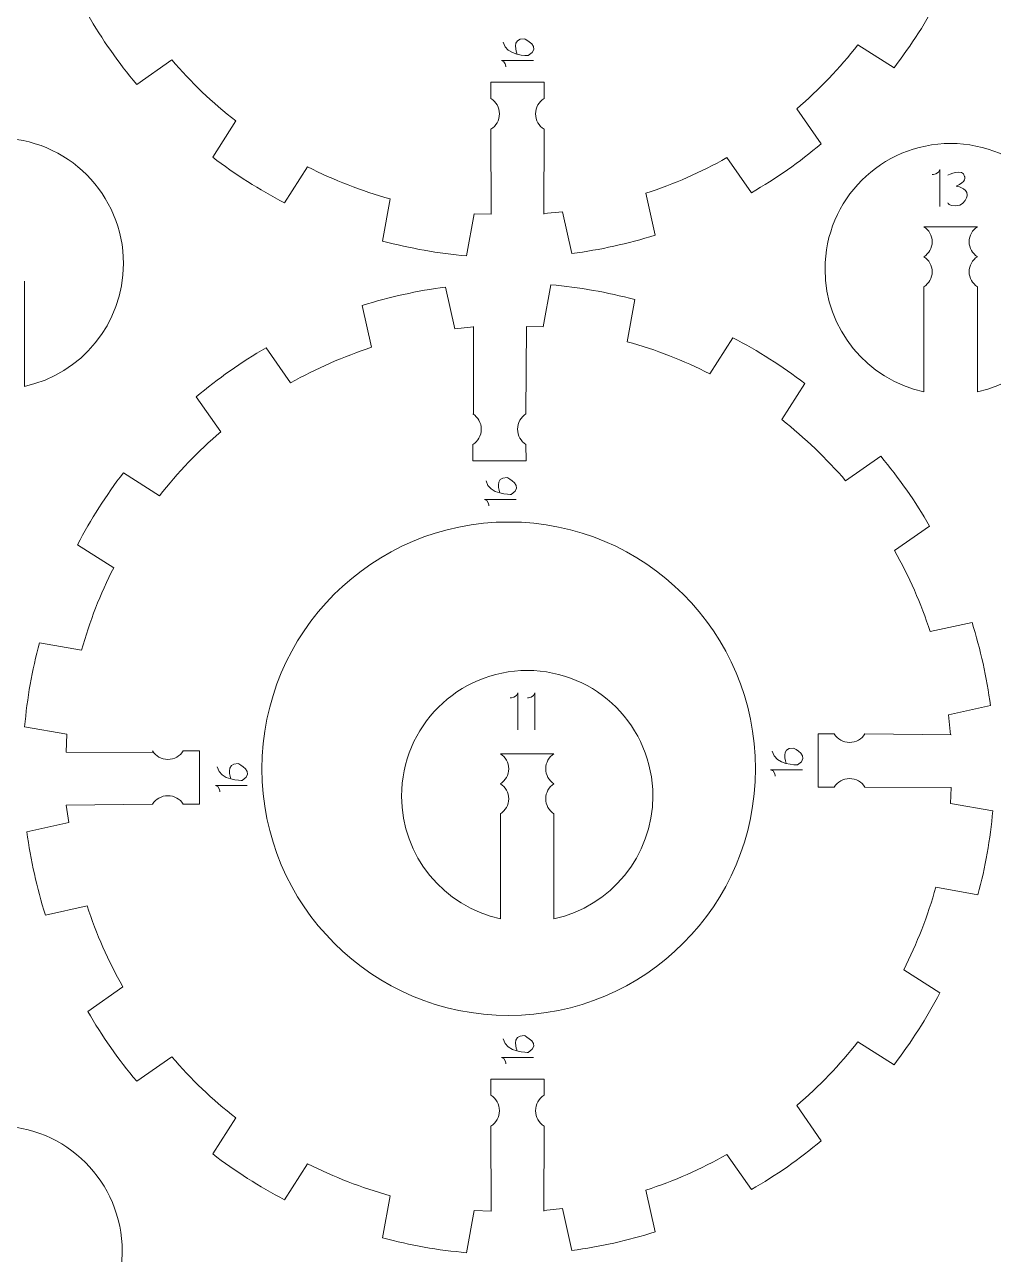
# Model space of a CAD drawing. Header units: centimetres. Extents: x -25 to 25, y -32.5 to 32.5.
# Drawn here: x -7.04 to -1.55, y 2.86 to 9.84 of the extents above; entities that cross this region are included whole.
import ezdxf

# ---------------------------------------------------------------- set-up
doc = ezdxf.new("R2010")
doc.units = ezdxf.units.CM
doc.header["$MEASUREMENT"] = 0
doc.layers.add('Capa 1', color=7, linetype='Continuous')

msp = doc.modelspace()

# ---------------------------------------------------------------- linework, layer by layer
at = {"layer": 'Capa 1', "color": 250, "lineweight": 9}
for points, knots in [([(-1.78622, 11.16763), (-1.78622, 11.16763), (-1.789, 11.07811), (-1.789, 11.07811), (-1.789, 11.07811), (-1.789, 11.07811), (-1.54975, 11.03591), (-1.54975, 11.03591), (-1.54975, 11.03591), (-1.56376, 10.87494), (-1.59185, 10.7155), (-1.6338, 10.55949), (-1.6338, 10.55949), (-1.6338, 10.55949), (-1.87302, 10.60165), (-1.87302, 10.60165), (-1.87302, 10.60165), (-1.9179, 10.44004), (-1.97887, 10.28325), (-2.05498, 10.13376), (-2.05498, 10.13376), (-2.05498, 10.13376), (-1.8501, 10.00324), (-1.8501, 10.00324), (-1.8501, 10.00324), (-1.92461, 9.85988), (-2.01159, 9.72335), (-2.11002, 9.59524), (-2.11002, 9.59524), (-2.11002, 9.59524), (-2.31489, 9.72572), (-2.31489, 9.72572), (-2.31489, 9.72572), (-2.41821, 9.59356), (-2.53455, 9.47209), (-2.66209, 9.36306), (-2.66209, 9.36306), (-2.66209, 9.36306), (-2.52274, 9.16407), (-2.52274, 9.16407), (-2.52274, 9.16407), (-2.64646, 9.06016), (-2.77909, 8.96731), (-2.91906, 8.8866), (-2.91906, 8.8866), (-2.91906, 8.8866), (-3.05837, 9.08561), (-3.05837, 9.08561), (-3.05837, 9.08561), (-3.20441, 9.00301), (-3.35837, 8.93529), (-3.51791, 8.88339), (-3.51791, 8.88339), (-3.51791, 8.88339), (-3.46532, 8.64621), (-3.46532, 8.64621), (-3.46532, 8.64621), (-3.61939, 8.59756), (-3.77743, 8.56252), (-3.93761, 8.54151), (-3.93761, 8.54151), (-3.93761, 8.54151), (-3.99019, 8.77869), (-3.99019, 8.77869), (-3.99019, 8.77869), (-3.99019, 8.77869), (-4.09573, 8.76801), (-4.09573, 8.76801)], [0, 0, 0, 0, 0.0555556, 0.0555556, 0.0555556, 0.0555556, 0.1111111, 0.1111111, 0.1111111, 0.1111111, 0.1666667, 0.1666667, 0.1666667, 0.1666667, 0.2222222, 0.2222222, 0.2222222, 0.2222222, 0.2777778, 0.2777778, 0.2777778, 0.2777778, 0.3333333, 0.3333333, 0.3333333, 0.3333333, 0.3888889, 0.3888889, 0.3888889, 0.3888889, 0.4444444, 0.4444444, 0.4444444, 0.4444444, 0.5, 0.5, 0.5, 0.5, 0.5555556, 0.5555556, 0.5555556, 0.5555556, 0.6111111, 0.6111111, 0.6111111, 0.6111111, 0.6666667, 0.6666667, 0.6666667, 0.6666667, 0.7222222, 0.7222222, 0.7222222, 0.7222222, 0.7777778, 0.7777778, 0.7777778, 0.7777778, 0.8333333, 0.8333333, 0.8333333, 0.8333333, 0.8888889, 0.8888889, 0.8888889, 0.8888889, 1, 1, 1, 1]), ([(-4.39573, 8.76453), (-4.39573, 8.76453), (-4.49214, 8.76775), (-4.49214, 8.76775), (-4.49214, 8.76775), (-4.49214, 8.76775), (-4.53434, 8.5285), (-4.53434, 8.5285), (-4.53434, 8.5285), (-4.6953, 8.54249), (-4.85474, 8.57059), (-5.01075, 8.61249), (-5.01075, 8.61249), (-5.01075, 8.61249), (-4.96859, 8.85172), (-4.96859, 8.85172), (-4.96859, 8.85172), (-5.1302, 8.89665), (-5.28698, 8.95757), (-5.43647, 9.03368), (-5.43647, 9.03368), (-5.43647, 9.03368), (-5.567, 8.82884), (-5.567, 8.82884), (-5.567, 8.82884), (-5.71036, 8.90335), (-5.84689, 8.99033), (-5.97501, 9.08877), (-5.97501, 9.08877), (-5.97501, 9.08877), (-5.84449, 9.29365), (-5.84449, 9.29365), (-5.84449, 9.29365), (-5.97665, 9.39697), (-6.09816, 9.5133), (-6.20717, 9.64079), (-6.20717, 9.64079), (-6.20717, 9.64079), (-6.40618, 9.50147), (-6.40618, 9.50147), (-6.40618, 9.50147), (-6.51008, 9.62516), (-6.60293, 9.75779), (-6.68363, 9.89776), (-6.68363, 9.89776), (-6.68363, 9.89776), (-6.48464, 10.03711), (-6.48464, 10.03711), (-6.48464, 10.03711), (-6.56723, 10.18311), (-6.63495, 10.33711), (-6.68685, 10.49661), (-6.68685, 10.49661), (-6.68685, 10.49661), (-6.92403, 10.44402), (-6.92403, 10.44402), (-6.92403, 10.44402), (-6.97267, 10.59808), (-7.00772, 10.75617), (-7.02874, 10.91636), (-7.02874, 10.91636), (-7.02874, 10.91636), (-6.79156, 10.96894), (-6.79156, 10.96894), (-6.79156, 10.96894), (-6.79156, 10.96894), (-6.80531, 11.06763), (-6.80531, 11.06763)], [0, 0, 0, 0, 0.0555556, 0.0555556, 0.0555556, 0.0555556, 0.1111111, 0.1111111, 0.1111111, 0.1111111, 0.1666667, 0.1666667, 0.1666667, 0.1666667, 0.2222222, 0.2222222, 0.2222222, 0.2222222, 0.2777778, 0.2777778, 0.2777778, 0.2777778, 0.3333333, 0.3333333, 0.3333333, 0.3333333, 0.3888889, 0.3888889, 0.3888889, 0.3888889, 0.4444444, 0.4444444, 0.4444444, 0.4444444, 0.5, 0.5, 0.5, 0.5, 0.5555556, 0.5555556, 0.5555556, 0.5555556, 0.6111111, 0.6111111, 0.6111111, 0.6111111, 0.6666667, 0.6666667, 0.6666667, 0.6666667, 0.7222222, 0.7222222, 0.7222222, 0.7222222, 0.7777778, 0.7777778, 0.7777778, 0.7777778, 0.8333333, 0.8333333, 0.8333333, 0.8333333, 0.8888889, 0.8888889, 0.8888889, 0.8888889, 1, 1, 1, 1]), ([(-4.09519, 9.42149), (-4.09519, 9.42149), (-4.09508, 9.51309), (-4.09508, 9.51309), (-4.09508, 9.51309), (-4.09508, 9.51309), (-4.39653, 9.51309), (-4.39653, 9.51309), (-4.39653, 9.51309), (-4.39653, 9.51309), (-4.39653, 9.42147), (-4.39653, 9.42147)], [0, 0, 0, 0, 0.25, 0.25, 0.25, 0.25, 0.5, 0.5, 0.5, 0.5, 1, 1, 1, 1]), ([(-4.39653, 9.42148), (-4.36783, 9.40305), (-4.34881, 9.37086), (-4.34881, 9.33422), (-4.34881, 9.33422), (-4.34881, 9.29759), (-4.36783, 9.26539), (-4.39653, 9.24697)], [0, 0, 0, 0, 0.3333333, 0.3333333, 0.3333333, 0.3333333, 1, 1, 1, 1]), ([(-4.09519, 9.42148), (-4.12389, 9.40305), (-4.14291, 9.37086), (-4.14291, 9.33422), (-4.14291, 9.33422), (-4.14291, 9.29759), (-4.12389, 9.26539), (-4.09519, 9.24697)], [0, 0, 0, 0, 0.3333333, 0.3333333, 0.3333333, 0.3333333, 1, 1, 1, 1]), ([(-7.0422, 8.38442), (-7.0422, 8.38442), (-7.0422, 7.78798), (-7.0422, 7.78798), (-7.0422, 7.78798), (-6.72143, 7.85744), (-6.48109, 8.14282), (-6.48109, 8.4844), (-6.48109, 8.4844), (-6.48109, 8.87797), (-6.80013, 9.19701), (-7.1937, 9.19701), (-7.1937, 9.19701), (-7.58727, 9.19701), (-7.90632, 8.87797), (-7.90632, 8.4844), (-7.90632, 8.4844), (-7.90632, 8.14282), (-7.66598, 7.85743), (-7.3452, 7.78798), (-7.3452, 7.78798), (-7.3452, 7.78798), (-7.34521, 8.38425), (-7.34521, 8.38425)], [0, 0, 0, 0, 0.1428571, 0.1428571, 0.1428571, 0.1428571, 0.2857143, 0.2857143, 0.2857143, 0.2857143, 0.4285714, 0.4285714, 0.4285714, 0.4285714, 0.5714286, 0.5714286, 0.5714286, 0.5714286, 0.7142857, 0.7142857, 0.7142857, 0.7142857, 1, 1, 1, 1]), ([(-1.63711, 8.35361), (-1.63711, 8.35361), (-1.63711, 7.75717), (-1.63711, 7.75717), (-1.63711, 7.75717), (-1.31634, 7.82663), (-1.076, 8.11201), (-1.076, 8.45359), (-1.076, 8.45359), (-1.076, 8.84716), (-1.39504, 9.1662), (-1.78861, 9.1662), (-1.78861, 9.1662), (-2.18218, 9.1662), (-2.50123, 8.84716), (-2.50123, 8.45359), (-2.50123, 8.45359), (-2.50123, 8.11201), (-2.26089, 7.82662), (-1.94011, 7.75717), (-1.94011, 7.75717), (-1.94011, 7.75717), (-1.94012, 8.35344), (-1.94012, 8.35344)], [0, 0, 0, 0, 0.1428571, 0.1428571, 0.1428571, 0.1428571, 0.2857143, 0.2857143, 0.2857143, 0.2857143, 0.4285714, 0.4285714, 0.4285714, 0.4285714, 0.5714286, 0.5714286, 0.5714286, 0.5714286, 0.7142857, 0.7142857, 0.7142857, 0.7142857, 1, 1, 1, 1]), ([(-1.94012, 8.69369), (-1.91214, 8.67573), (-1.8936, 8.64434), (-1.8936, 8.60863), (-1.8936, 8.60863), (-1.8936, 8.57292), (-1.91214, 8.54153), (-1.94012, 8.52357)], [0, 0, 0, 0, 0.3333333, 0.3333333, 0.3333333, 0.3333333, 1, 1, 1, 1]), ([(-1.63711, 8.69385), (-1.66509, 8.6759), (-1.68363, 8.64451), (-1.68363, 8.60879), (-1.68363, 8.60879), (-1.68363, 8.57308), (-1.66509, 8.54169), (-1.63711, 8.52373)], [0, 0, 0, 0, 0.3333333, 0.3333333, 0.3333333, 0.3333333, 1, 1, 1, 1]), ([(-1.94012, 8.52357), (-1.91214, 8.50561), (-1.8936, 8.47422), (-1.8936, 8.43851), (-1.8936, 8.43851), (-1.8936, 8.40279), (-1.91214, 8.3714), (-1.94012, 8.35344)], [0, 0, 0, 0, 0.3333333, 0.3333333, 0.3333333, 0.3333333, 1, 1, 1, 1]), ([(-1.63711, 8.52373), (-1.66509, 8.50577), (-1.68363, 8.47438), (-1.68363, 8.43867), (-1.68363, 8.43867), (-1.68363, 8.40295), (-1.66509, 8.37156), (-1.63711, 8.35361)], [0, 0, 0, 0, 0.3333333, 0.3333333, 0.3333333, 0.3333333, 1, 1, 1, 1]), ([(-6.80623, 5.71153), (-6.80623, 5.71153), (-6.8025, 5.81477), (-6.8025, 5.81477), (-6.8025, 5.81477), (-6.8025, 5.81477), (-7.04173, 5.85693), (-7.04173, 5.85693), (-7.04173, 5.85693), (-7.02774, 6.01789), (-6.99964, 6.17733), (-6.95776, 6.33338), (-6.95776, 6.33338), (-6.95776, 6.33338), (-6.71851, 6.29118), (-6.71851, 6.29118), (-6.71851, 6.29118), (-6.6736, 6.45284), (-6.61263, 6.60958), (-6.53653, 6.75912), (-6.53653, 6.75912), (-6.53653, 6.75912), (-6.7414, 6.88964), (-6.7414, 6.88964), (-6.7414, 6.88964), (-6.66689, 7.033), (-6.57992, 7.16953), (-6.48147, 7.29764), (-6.48147, 7.29764), (-6.48147, 7.29764), (-6.27659, 7.16712), (-6.27659, 7.16712), (-6.27659, 7.16712), (-6.17328, 7.29927), (-6.05694, 7.42079), (-5.92945, 7.52976), (-5.92945, 7.52976), (-5.92945, 7.52976), (-6.06876, 7.72877), (-6.06876, 7.72877), (-6.06876, 7.72877), (-5.94508, 7.83267), (-5.81246, 7.92557), (-5.67249, 8.00627), (-5.67249, 8.00627), (-5.67249, 8.00627), (-5.53314, 7.80728), (-5.53314, 7.80728), (-5.53314, 7.80728), (-5.38712, 7.88982), (-5.23314, 7.95759), (-5.07359, 8.00949), (-5.07359, 8.00949), (-5.07359, 8.00949), (-5.12616, 8.24663), (-5.12616, 8.24663), (-5.12616, 8.24663), (-4.97212, 8.29531), (-4.81408, 8.33035), (-4.65388, 8.35133), (-4.65388, 8.35133), (-4.65388, 8.35133), (-4.60131, 8.11419), (-4.60131, 8.11419), (-4.60131, 8.11419), (-4.60131, 8.11419), (-4.49574, 8.12486), (-4.49574, 8.12486)], [0, 0, 0, 0, 0.0555556, 0.0555556, 0.0555556, 0.0555556, 0.1111111, 0.1111111, 0.1111111, 0.1111111, 0.1666667, 0.1666667, 0.1666667, 0.1666667, 0.2222222, 0.2222222, 0.2222222, 0.2222222, 0.2777778, 0.2777778, 0.2777778, 0.2777778, 0.3333333, 0.3333333, 0.3333333, 0.3333333, 0.3888889, 0.3888889, 0.3888889, 0.3888889, 0.4444444, 0.4444444, 0.4444444, 0.4444444, 0.5, 0.5, 0.5, 0.5, 0.5555556, 0.5555556, 0.5555556, 0.5555556, 0.6111111, 0.6111111, 0.6111111, 0.6111111, 0.6666667, 0.6666667, 0.6666667, 0.6666667, 0.7222222, 0.7222222, 0.7222222, 0.7222222, 0.7777778, 0.7777778, 0.7777778, 0.7777778, 0.8333333, 0.8333333, 0.8333333, 0.8333333, 0.8888889, 0.8888889, 0.8888889, 0.8888889, 1, 1, 1, 1]), ([(-4.19573, 8.12834), (-4.19573, 8.12834), (-4.09937, 8.12514), (-4.09937, 8.12514), (-4.09937, 8.12514), (-4.09937, 8.12514), (-4.05721, 8.36437), (-4.05721, 8.36437), (-4.05721, 8.36437), (-3.89625, 8.35038), (-3.73679, 8.32223), (-3.58075, 8.28035), (-3.58075, 8.28035), (-3.58075, 8.28035), (-3.62295, 8.0411), (-3.62295, 8.0411), (-3.62295, 8.0411), (-3.46129, 7.99624), (-3.3045, 7.93527), (-3.15502, 7.85916), (-3.15502, 7.85916), (-3.15502, 7.85916), (-3.02449, 8.06403), (-3.02449, 8.06403), (-3.02449, 8.06403), (-2.88114, 7.98953), (-2.74461, 7.90254), (-2.6165, 7.80411), (-2.6165, 7.80411), (-2.6165, 7.80411), (-2.74702, 7.59923), (-2.74702, 7.59923), (-2.74702, 7.59923), (-2.61485, 7.49587), (-2.49334, 7.37958), (-2.38436, 7.25204), (-2.38436, 7.25204), (-2.38436, 7.25204), (-2.18538, 7.39139), (-2.18538, 7.39139), (-2.18538, 7.39139), (-2.08142, 7.26768), (-1.98857, 7.13505), (-1.90785, 6.99508), (-1.90785, 6.99508), (-1.90785, 6.99508), (-2.10686, 6.85577), (-2.10686, 6.85577), (-2.10686, 6.85577), (-2.02432, 6.70971), (-1.95655, 6.55577), (-1.90465, 6.39623), (-1.90465, 6.39623), (-1.90465, 6.39623), (-1.66752, 6.4488), (-1.66752, 6.4488), (-1.66752, 6.4488), (-1.61882, 6.29475), (-1.58377, 6.13666), (-1.5628, 5.97647), (-1.5628, 5.97647), (-1.5628, 5.97647), (-1.79994, 5.9239), (-1.79994, 5.9239), (-1.79994, 5.9239), (-1.79994, 5.9239), (-1.78874, 5.81156), (-1.78874, 5.81156)], [0, 0, 0, 0, 0.0555556, 0.0555556, 0.0555556, 0.0555556, 0.1111111, 0.1111111, 0.1111111, 0.1111111, 0.1666667, 0.1666667, 0.1666667, 0.1666667, 0.2222222, 0.2222222, 0.2222222, 0.2222222, 0.2777778, 0.2777778, 0.2777778, 0.2777778, 0.3333333, 0.3333333, 0.3333333, 0.3333333, 0.3888889, 0.3888889, 0.3888889, 0.3888889, 0.4444444, 0.4444444, 0.4444444, 0.4444444, 0.5, 0.5, 0.5, 0.5, 0.5555556, 0.5555556, 0.5555556, 0.5555556, 0.6111111, 0.6111111, 0.6111111, 0.6111111, 0.6666667, 0.6666667, 0.6666667, 0.6666667, 0.7222222, 0.7222222, 0.7222222, 0.7222222, 0.7777778, 0.7777778, 0.7777778, 0.7777778, 0.8333333, 0.8333333, 0.8333333, 0.8333333, 0.8888889, 0.8888889, 0.8888889, 0.8888889, 1, 1, 1, 1]), ([(-4.49907, 7.63228), (-4.47037, 7.61385), (-4.45135, 7.58166), (-4.45135, 7.54502), (-4.45135, 7.54502), (-4.45135, 7.50839), (-4.47037, 7.47619), (-4.49907, 7.45777)], [0, 0, 0, 0, 0.3333333, 0.3333333, 0.3333333, 0.3333333, 1, 1, 1, 1]), ([(-4.19773, 7.63228), (-4.22643, 7.61385), (-4.24545, 7.58166), (-4.24545, 7.54502), (-4.24545, 7.54502), (-4.24545, 7.50839), (-4.22643, 7.47619), (-4.19773, 7.45777)], [0, 0, 0, 0, 0.3333333, 0.3333333, 0.3333333, 0.3333333, 1, 1, 1, 1]), ([(-4.19773, 7.45775), (-4.19773, 7.45775), (-4.19762, 7.36615), (-4.19762, 7.36615), (-4.19762, 7.36615), (-4.19762, 7.36615), (-4.49907, 7.36615), (-4.49907, 7.36615), (-4.49907, 7.36615), (-4.49907, 7.36615), (-4.49907, 7.45777), (-4.49907, 7.45777)], [0, 0, 0, 0, 0.25, 0.25, 0.25, 0.25, 0.5, 0.5, 0.5, 0.5, 1, 1, 1, 1]), ([(-4.29574, 7.01838), (-5.06893, 7.01838), (-5.69574, 6.39158), (-5.69574, 5.61838), (-5.69574, 5.61838), (-5.69574, 4.84518), (-5.06893, 4.21838), (-4.29574, 4.21838), (-4.29574, 4.21838), (-3.52255, 4.21838), (-2.89574, 4.84518), (-2.89574, 5.61838), (-2.89574, 5.61838), (-2.89574, 6.39158), (-3.52255, 7.01838), (-4.29574, 7.01838)], [0, 0, 0, 0, 0.2, 0.2, 0.2, 0.2, 0.4, 0.4, 0.4, 0.4, 0.6, 0.6, 0.6, 0.6, 1, 1, 1, 1]), ([(-4.03925, 5.36336), (-4.03925, 5.36336), (-4.03925, 4.76692), (-4.03925, 4.76692), (-4.03925, 4.76692), (-3.71848, 4.83638), (-3.47814, 5.12176), (-3.47814, 5.46334), (-3.47814, 5.46334), (-3.47814, 5.85691), (-3.79718, 6.17595), (-4.19075, 6.17595), (-4.19075, 6.17595), (-4.58432, 6.17595), (-4.90337, 5.85691), (-4.90337, 5.46334), (-4.90337, 5.46334), (-4.90337, 5.12176), (-4.66303, 4.83637), (-4.34225, 4.76692), (-4.34225, 4.76692), (-4.34225, 4.76692), (-4.34226, 5.36319), (-4.34226, 5.36319)], [0, 0, 0, 0, 0.1428571, 0.1428571, 0.1428571, 0.1428571, 0.2857143, 0.2857143, 0.2857143, 0.2857143, 0.4285714, 0.4285714, 0.4285714, 0.4285714, 0.5714286, 0.5714286, 0.5714286, 0.5714286, 0.7142857, 0.7142857, 0.7142857, 0.7142857, 1, 1, 1, 1]), ([(-2.44934, 5.51452), (-2.44934, 5.51452), (-2.54094, 5.51441), (-2.54094, 5.51441), (-2.54094, 5.51441), (-2.54094, 5.51441), (-2.54094, 5.81586), (-2.54094, 5.81586), (-2.54094, 5.81586), (-2.54094, 5.81586), (-2.44932, 5.81586), (-2.44932, 5.81586)], [0, 0, 0, 0, 0.25, 0.25, 0.25, 0.25, 0.5, 0.5, 0.5, 0.5, 1, 1, 1, 1]), ([(-2.44934, 5.81586), (-2.43091, 5.78716), (-2.39872, 5.76814), (-2.36208, 5.76814), (-2.36208, 5.76814), (-2.32545, 5.76814), (-2.29325, 5.78716), (-2.27483, 5.81586)], [0, 0, 0, 0, 0.3333333, 0.3333333, 0.3333333, 0.3333333, 1, 1, 1, 1]), ([(-6.31657, 5.71906), (-6.29814, 5.69036), (-6.26595, 5.67134), (-6.22931, 5.67134), (-6.22931, 5.67134), (-6.19268, 5.67134), (-6.16048, 5.69036), (-6.14206, 5.71906)], [0, 0, 0, 0, 0.3333333, 0.3333333, 0.3333333, 0.3333333, 1, 1, 1, 1]), ([(-6.14206, 5.41772), (-6.14206, 5.41772), (-6.05046, 5.41761), (-6.05046, 5.41761), (-6.05046, 5.41761), (-6.05046, 5.41761), (-6.05046, 5.71906), (-6.05046, 5.71906), (-6.05046, 5.71906), (-6.05046, 5.71906), (-6.14208, 5.71906), (-6.14208, 5.71906)], [0, 0, 0, 0, 0.25, 0.25, 0.25, 0.25, 0.5, 0.5, 0.5, 0.5, 1, 1, 1, 1]), ([(-4.34226, 5.70344), (-4.31428, 5.68548), (-4.29574, 5.65409), (-4.29574, 5.61838), (-4.29574, 5.61838), (-4.29574, 5.58267), (-4.31428, 5.55128), (-4.34226, 5.53332)], [0, 0, 0, 0, 0.3333333, 0.3333333, 0.3333333, 0.3333333, 1, 1, 1, 1]), ([(-4.03925, 5.7036), (-4.06723, 5.68565), (-4.08577, 5.65426), (-4.08577, 5.61854), (-4.08577, 5.61854), (-4.08577, 5.58283), (-4.06723, 5.55144), (-4.03925, 5.53348)], [0, 0, 0, 0, 0.3333333, 0.3333333, 0.3333333, 0.3333333, 1, 1, 1, 1]), ([(-4.34226, 5.53332), (-4.31428, 5.51536), (-4.29574, 5.48397), (-4.29574, 5.44826), (-4.29574, 5.44826), (-4.29574, 5.41254), (-4.31428, 5.38115), (-4.34226, 5.36319)], [0, 0, 0, 0, 0.3333333, 0.3333333, 0.3333333, 0.3333333, 1, 1, 1, 1]), ([(-4.03925, 5.53348), (-4.06723, 5.51552), (-4.08577, 5.48413), (-4.08577, 5.44842), (-4.08577, 5.44842), (-4.08577, 5.4127), (-4.06723, 5.38131), (-4.03925, 5.36336)], [0, 0, 0, 0, 0.3333333, 0.3333333, 0.3333333, 0.3333333, 1, 1, 1, 1]), ([(-2.44934, 5.51452), (-2.43091, 5.54322), (-2.39872, 5.56224), (-2.36208, 5.56224), (-2.36208, 5.56224), (-2.32545, 5.56224), (-2.29325, 5.54322), (-2.27483, 5.51452)], [0, 0, 0, 0, 0.3333333, 0.3333333, 0.3333333, 0.3333333, 1, 1, 1, 1]), ([(-6.31657, 5.41772), (-6.29814, 5.44642), (-6.26595, 5.46544), (-6.22931, 5.46544), (-6.22931, 5.46544), (-6.19268, 5.46544), (-6.16048, 5.44642), (-6.14206, 5.41772)], [0, 0, 0, 0, 0.3333333, 0.3333333, 0.3333333, 0.3333333, 1, 1, 1, 1]), ([(-1.78622, 5.51152), (-1.78622, 5.51152), (-1.789, 5.422), (-1.789, 5.422), (-1.789, 5.422), (-1.789, 5.422), (-1.54975, 5.3798), (-1.54975, 5.3798), (-1.54975, 5.3798), (-1.56376, 5.21883), (-1.59185, 5.05939), (-1.6338, 4.90338), (-1.6338, 4.90338), (-1.6338, 4.90338), (-1.87302, 4.94554), (-1.87302, 4.94554), (-1.87302, 4.94554), (-1.9179, 4.78393), (-1.97887, 4.62714), (-2.05498, 4.47765), (-2.05498, 4.47765), (-2.05498, 4.47765), (-1.8501, 4.34713), (-1.8501, 4.34713), (-1.8501, 4.34713), (-1.92461, 4.20377), (-2.01159, 4.06724), (-2.11002, 3.93913), (-2.11002, 3.93913), (-2.11002, 3.93913), (-2.31489, 4.06961), (-2.31489, 4.06961), (-2.31489, 4.06961), (-2.41821, 3.93745), (-2.53455, 3.81598), (-2.66209, 3.70695), (-2.66209, 3.70695), (-2.66209, 3.70695), (-2.52274, 3.50796), (-2.52274, 3.50796), (-2.52274, 3.50796), (-2.64646, 3.40405), (-2.77909, 3.3112), (-2.91906, 3.23049), (-2.91906, 3.23049), (-2.91906, 3.23049), (-3.05837, 3.4295), (-3.05837, 3.4295), (-3.05837, 3.4295), (-3.20441, 3.3469), (-3.35837, 3.27918), (-3.51791, 3.22728), (-3.51791, 3.22728), (-3.51791, 3.22728), (-3.46532, 2.9901), (-3.46532, 2.9901), (-3.46532, 2.9901), (-3.61939, 2.94145), (-3.77743, 2.90641), (-3.93761, 2.8854), (-3.93761, 2.8854), (-3.93761, 2.8854), (-3.99019, 3.12258), (-3.99019, 3.12258), (-3.99019, 3.12258), (-3.99019, 3.12258), (-4.09573, 3.1119), (-4.09573, 3.1119)], [0, 0, 0, 0, 0.0555556, 0.0555556, 0.0555556, 0.0555556, 0.1111111, 0.1111111, 0.1111111, 0.1111111, 0.1666667, 0.1666667, 0.1666667, 0.1666667, 0.2222222, 0.2222222, 0.2222222, 0.2222222, 0.2777778, 0.2777778, 0.2777778, 0.2777778, 0.3333333, 0.3333333, 0.3333333, 0.3333333, 0.3888889, 0.3888889, 0.3888889, 0.3888889, 0.4444444, 0.4444444, 0.4444444, 0.4444444, 0.5, 0.5, 0.5, 0.5, 0.5555556, 0.5555556, 0.5555556, 0.5555556, 0.6111111, 0.6111111, 0.6111111, 0.6111111, 0.6666667, 0.6666667, 0.6666667, 0.6666667, 0.7222222, 0.7222222, 0.7222222, 0.7222222, 0.7777778, 0.7777778, 0.7777778, 0.7777778, 0.8333333, 0.8333333, 0.8333333, 0.8333333, 0.8888889, 0.8888889, 0.8888889, 0.8888889, 1, 1, 1, 1]), ([(-4.39573, 3.10842), (-4.39573, 3.10842), (-4.49214, 3.11164), (-4.49214, 3.11164), (-4.49214, 3.11164), (-4.49214, 3.11164), (-4.53434, 2.87239), (-4.53434, 2.87239), (-4.53434, 2.87239), (-4.6953, 2.88638), (-4.85474, 2.91448), (-5.01075, 2.95638), (-5.01075, 2.95638), (-5.01075, 2.95638), (-4.96859, 3.19561), (-4.96859, 3.19561), (-4.96859, 3.19561), (-5.1302, 3.24054), (-5.28698, 3.30146), (-5.43647, 3.37757), (-5.43647, 3.37757), (-5.43647, 3.37757), (-5.567, 3.17273), (-5.567, 3.17273), (-5.567, 3.17273), (-5.71036, 3.24724), (-5.84689, 3.33422), (-5.97501, 3.43266), (-5.97501, 3.43266), (-5.97501, 3.43266), (-5.84449, 3.63754), (-5.84449, 3.63754), (-5.84449, 3.63754), (-5.97665, 3.74086), (-6.09816, 3.85719), (-6.20717, 3.98468), (-6.20717, 3.98468), (-6.20717, 3.98468), (-6.40618, 3.84536), (-6.40618, 3.84536), (-6.40618, 3.84536), (-6.51008, 3.96905), (-6.60293, 4.10168), (-6.68363, 4.24165), (-6.68363, 4.24165), (-6.68363, 4.24165), (-6.48464, 4.381), (-6.48464, 4.381), (-6.48464, 4.381), (-6.56723, 4.527), (-6.63495, 4.681), (-6.68685, 4.8405), (-6.68685, 4.8405), (-6.68685, 4.8405), (-6.92403, 4.78791), (-6.92403, 4.78791), (-6.92403, 4.78791), (-6.97267, 4.94197), (-7.00772, 5.10006), (-7.02874, 5.26025), (-7.02874, 5.26025), (-7.02874, 5.26025), (-6.79156, 5.31283), (-6.79156, 5.31283), (-6.79156, 5.31283), (-6.79156, 5.31283), (-6.80531, 5.41152), (-6.80531, 5.41152)], [0, 0, 0, 0, 0.0555556, 0.0555556, 0.0555556, 0.0555556, 0.1111111, 0.1111111, 0.1111111, 0.1111111, 0.1666667, 0.1666667, 0.1666667, 0.1666667, 0.2222222, 0.2222222, 0.2222222, 0.2222222, 0.2777778, 0.2777778, 0.2777778, 0.2777778, 0.3333333, 0.3333333, 0.3333333, 0.3333333, 0.3888889, 0.3888889, 0.3888889, 0.3888889, 0.4444444, 0.4444444, 0.4444444, 0.4444444, 0.5, 0.5, 0.5, 0.5, 0.5555556, 0.5555556, 0.5555556, 0.5555556, 0.6111111, 0.6111111, 0.6111111, 0.6111111, 0.6666667, 0.6666667, 0.6666667, 0.6666667, 0.7222222, 0.7222222, 0.7222222, 0.7222222, 0.7777778, 0.7777778, 0.7777778, 0.7777778, 0.8333333, 0.8333333, 0.8333333, 0.8333333, 0.8888889, 0.8888889, 0.8888889, 0.8888889, 1, 1, 1, 1]), ([(-4.09519, 3.76538), (-4.09519, 3.76538), (-4.09508, 3.85698), (-4.09508, 3.85698), (-4.09508, 3.85698), (-4.09508, 3.85698), (-4.39653, 3.85698), (-4.39653, 3.85698), (-4.39653, 3.85698), (-4.39653, 3.85698), (-4.39653, 3.76536), (-4.39653, 3.76536)], [0, 0, 0, 0, 0.25, 0.25, 0.25, 0.25, 0.5, 0.5, 0.5, 0.5, 1, 1, 1, 1]), ([(-4.39653, 3.76537), (-4.36783, 3.74694), (-4.34881, 3.71475), (-4.34881, 3.67811), (-4.34881, 3.67811), (-4.34881, 3.64148), (-4.36783, 3.60928), (-4.39653, 3.59086)], [0, 0, 0, 0, 0.3333333, 0.3333333, 0.3333333, 0.3333333, 1, 1, 1, 1]), ([(-4.09519, 3.76537), (-4.12389, 3.74694), (-4.14291, 3.71475), (-4.14291, 3.67811), (-4.14291, 3.67811), (-4.14291, 3.64148), (-4.12389, 3.60928), (-4.09519, 3.59086)], [0, 0, 0, 0, 0.3333333, 0.3333333, 0.3333333, 0.3333333, 1, 1, 1, 1]), ([(-7.04911, 2.7799), (-7.04911, 2.7799), (-7.04911, 2.18346), (-7.04911, 2.18346), (-7.04911, 2.18346), (-6.72834, 2.25292), (-6.488, 2.5383), (-6.488, 2.87988), (-6.488, 2.87988), (-6.488, 3.27345), (-6.80704, 3.59249), (-7.20061, 3.59249), (-7.20061, 3.59249), (-7.59418, 3.59249), (-7.91323, 3.27345), (-7.91323, 2.87988), (-7.91323, 2.87988), (-7.91323, 2.5383), (-7.67289, 2.25291), (-7.35211, 2.18346), (-7.35211, 2.18346), (-7.35211, 2.18346), (-7.35212, 2.77973), (-7.35212, 2.77973)], [0, 0, 0, 0, 0.1428571, 0.1428571, 0.1428571, 0.1428571, 0.2857143, 0.2857143, 0.2857143, 0.2857143, 0.4285714, 0.4285714, 0.4285714, 0.4285714, 0.5714286, 0.5714286, 0.5714286, 0.5714286, 0.7142857, 0.7142857, 0.7142857, 0.7142857, 1, 1, 1, 1])]:
    msp.add_open_spline(points, degree=3, knots=knots, dxfattribs=at)
at = {"layer": 'Capa 1', "color": 22, "lineweight": 5}
for points, knots in [([(-4.24913, 9.67508), (-4.24913, 9.67508), (-4.28409, 9.76462), (-4.20764, 9.76035), (-4.20764, 9.76035), (-4.20764, 9.76035), (-4.10263, 9.71276), (-4.18515, 9.66511), (-4.18515, 9.66511), (-4.18515, 9.66511), (-4.31025, 9.66085), (-4.32729, 9.74183)], [0, 0, 0, 0, 0.25, 0.25, 0.25, 0.25, 0.5, 0.5, 0.5, 0.5, 1, 1, 1, 1]), ([(-1.80466, 8.82911), (-1.80466, 8.82911), (-1.79743, 8.81063), (-1.76138, 8.81183), (-1.76138, 8.81183), (-1.74267, 8.81245), (-1.72927, 8.81914), (-1.71955, 8.82679), (-1.71955, 8.82679), (-1.69585, 8.84549), (-1.69463, 8.87453), (-1.69463, 8.87453), (-1.69463, 8.87453), (-1.69585, 8.91624), (-1.75707, 8.92428), (-1.75707, 8.92428), (-1.75707, 8.92428), (-1.69711, 8.94657), (-1.70948, 8.9787), (-1.70948, 8.9787), (-1.70948, 8.9787), (-1.71812, 9.02813), (-1.80466, 8.98614), (-1.80466, 8.98614)], [0, 0, 0, 0, 0.1428571, 0.1428571, 0.1428571, 0.1428571, 0.2857143, 0.2857143, 0.2857143, 0.2857143, 0.4285714, 0.4285714, 0.4285714, 0.4285714, 0.5714286, 0.5714286, 0.5714286, 0.5714286, 0.7142857, 0.7142857, 0.7142857, 0.7142857, 1, 1, 1, 1]), ([(-4.34615, 7.18516), (-4.34615, 7.18516), (-4.38111, 7.2747), (-4.30466, 7.27043), (-4.30466, 7.27043), (-4.30466, 7.27043), (-4.19965, 7.22284), (-4.28217, 7.17519), (-4.28217, 7.17519), (-4.28217, 7.17519), (-4.40727, 7.17093), (-4.42431, 7.25191)], [0, 0, 0, 0, 0.25, 0.25, 0.25, 0.25, 0.5, 0.5, 0.5, 0.5, 1, 1, 1, 1]), ([(-2.72219, 5.65057), (-2.72219, 5.65057), (-2.75715, 5.74011), (-2.6807, 5.73584), (-2.6807, 5.73584), (-2.6807, 5.73584), (-2.57569, 5.68825), (-2.65821, 5.6406), (-2.65821, 5.6406), (-2.65821, 5.6406), (-2.78331, 5.63634), (-2.80035, 5.71732)], [0, 0, 0, 0, 0.25, 0.25, 0.25, 0.25, 0.5, 0.5, 0.5, 0.5, 1, 1, 1, 1]), ([(-5.87192, 5.56237), (-5.87192, 5.56237), (-5.90688, 5.65191), (-5.83043, 5.64764), (-5.83043, 5.64764), (-5.83043, 5.64764), (-5.72542, 5.60005), (-5.80794, 5.5524), (-5.80794, 5.5524), (-5.80794, 5.5524), (-5.93304, 5.54814), (-5.95008, 5.62912)], [0, 0, 0, 0, 0.25, 0.25, 0.25, 0.25, 0.5, 0.5, 0.5, 0.5, 1, 1, 1, 1]), ([(-4.24913, 4.01897), (-4.24913, 4.01897), (-4.28409, 4.10851), (-4.20764, 4.10424), (-4.20764, 4.10424), (-4.20764, 4.10424), (-4.10263, 4.05665), (-4.18515, 4.009), (-4.18515, 4.009), (-4.18515, 4.009), (-4.31025, 4.00474), (-4.32729, 4.08572)], [0, 0, 0, 0, 0.25, 0.25, 0.25, 0.25, 0.5, 0.5, 0.5, 0.5, 1, 1, 1, 1])]:
    msp.add_open_spline(points, degree=3, knots=knots, dxfattribs=at)
for points in [[(-4.31129, 9.60016), (-4.31129, 9.60016), (-4.31271, 9.63501), (-4.33666, 9.63642)], [(-4.33666, 9.63642), (-4.33666, 9.63642), (-4.15599, 9.63642), (-4.15599, 9.63642)], [(-1.893, 8.98948), (-1.893, 8.98948), (-1.85259, 8.99113), (-1.85095, 9.0189)], [(-1.85095, 9.0189), (-1.85095, 9.0189), (-1.85095, 8.80939), (-1.85095, 8.80939)], [(-4.40831, 7.11024), (-4.40831, 7.11024), (-4.40973, 7.14509), (-4.43368, 7.1465)], [(-4.43368, 7.1465), (-4.43368, 7.1465), (-4.25301, 7.1465), (-4.25301, 7.1465)], [(-4.28656, 6.02012), (-4.28656, 6.02012), (-4.24615, 6.02177), (-4.24451, 6.04954)], [(-4.24451, 6.04954), (-4.24451, 6.04954), (-4.24451, 5.84003), (-4.24451, 5.84003)], [(-4.18946, 6.02012), (-4.18946, 6.02012), (-4.14905, 6.02177), (-4.14741, 6.04954)], [(-4.14741, 6.04954), (-4.14741, 6.04954), (-4.14741, 5.84003), (-4.14741, 5.84003)], [(-2.78435, 5.57565), (-2.78435, 5.57565), (-2.78577, 5.6105), (-2.80972, 5.61191)], [(-2.80972, 5.61191), (-2.80972, 5.61191), (-2.62905, 5.61191), (-2.62905, 5.61191)], [(-5.93408, 5.48745), (-5.93408, 5.48745), (-5.9355, 5.5223), (-5.95945, 5.52371)], [(-5.95945, 5.52371), (-5.95945, 5.52371), (-5.77878, 5.52371), (-5.77878, 5.52371)], [(-4.31129, 3.94405), (-4.31129, 3.94405), (-4.31271, 3.9789), (-4.33666, 3.98031)], [(-4.33666, 3.98031), (-4.33666, 3.98031), (-4.15599, 3.98031), (-4.15599, 3.98031)]]:
    msp.add_open_spline(points, degree=3, dxfattribs=at)
at = {"layer": 'Capa 1', "color": 250, "lineweight": 9}
for points in [[(-4.39573, 8.76453), (-4.39573, 8.76453), (-4.39653, 9.24697), (-4.39653, 9.24697)], [(-4.09519, 9.24697), (-4.09519, 9.24697), (-4.09573, 8.76443), (-4.09573, 8.76443)], [(-1.94012, 8.69369), (-1.94012, 8.69369), (-1.63711, 8.69385), (-1.63711, 8.69385)], [(-4.49546, 7.62986), (-4.49546, 7.62986), (-4.49574, 8.12847), (-4.49574, 8.12847)], [(-4.19573, 8.12834), (-4.19573, 8.12834), (-4.19773, 7.63228), (-4.19773, 7.63228)], [(-2.27483, 5.81586), (-2.27483, 5.81586), (-1.78512, 5.81153), (-1.78512, 5.81153)], [(-6.80623, 5.71153), (-6.80623, 5.71153), (-6.31736, 5.71125), (-6.31736, 5.71125)], [(-4.34226, 5.70344), (-4.34226, 5.70344), (-4.03925, 5.7036), (-4.03925, 5.7036)], [(-1.78622, 5.51152), (-1.78622, 5.51152), (-2.27483, 5.51452), (-2.27483, 5.51452)], [(-6.31657, 5.41772), (-6.31657, 5.41772), (-6.80531, 5.41152), (-6.80531, 5.41152)], [(-4.39573, 3.10842), (-4.39573, 3.10842), (-4.39653, 3.59086), (-4.39653, 3.59086)], [(-4.09519, 3.59086), (-4.09519, 3.59086), (-4.09573, 3.10832), (-4.09573, 3.10832)]]:
    msp.add_open_spline(points, degree=3, dxfattribs=at)

doc.saveas('drawing.dxf')
